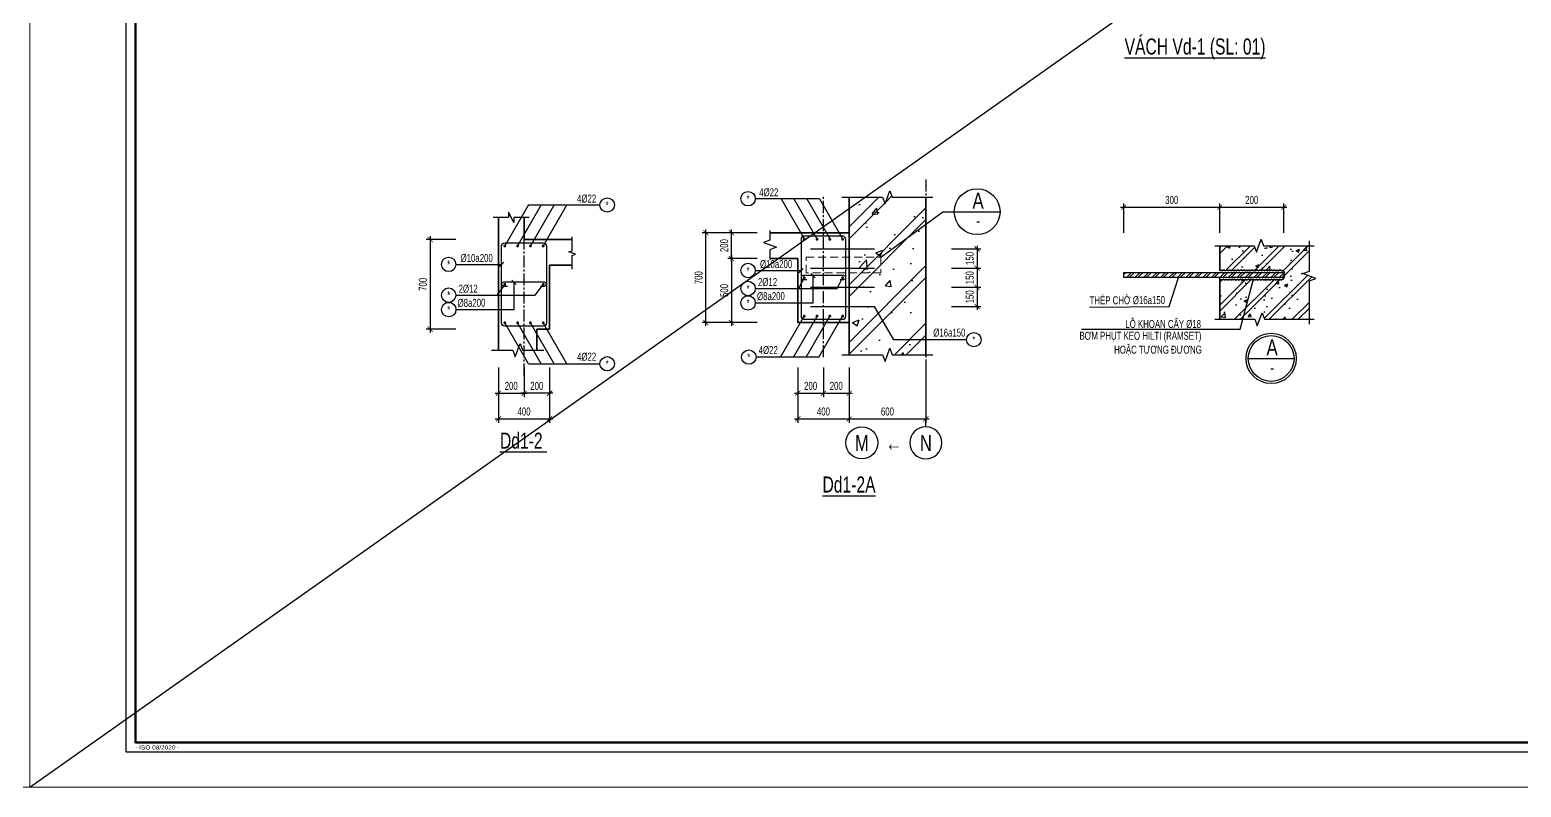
# Model space of a CAD drawing. Header units: millimetres. Extents: x 0 to 168200, y 0 to 59400.
# Drawn here: x 84100 to 130694, y 0 to 23655 of the extents above; entities that cross this region are included whole.
import ezdxf
from ezdxf.enums import TextEntityAlignment as Align

# ---------------------------------------------------------------- set-up
doc = ezdxf.new("R2010")
doc.units = ezdxf.units.MM
doc.header["$LTSCALE"] = 500
doc.header["$MEASUREMENT"] = 0
doc.linetypes.add('CENTER2', pattern=[1.125, 0.75, -0.125, 0.125, -0.125])
doc.linetypes.add('DASHED', pattern=[0.75, 0.5, -0.25])
doc.layers.get('DEFPOINTS').update_dxf_attribs({"lineweight": 15})
doc.layers.add('02.CDC.DIM', color=1, linetype='Continuous', lineweight=20)
for name, color, linetype in [('CDC -TEXT KHUNG', 7, 'Continuous'), ('CDC-KHUNGTEN', 9, 'Continuous'), ('CDC.01.AXIS', 160, 'CENTER2'), ('CDC.02.DIM', 1, 'Continuous'), ('CDC.03.BORDER', 3, 'Continuous'), ('CDC.05.STEEL', 4, 'Continuous'), ('CDC.06.TEXT', 2, 'Continuous'), ('CDC.10.HATCH', 251, 'Continuous'), ('CDC.11.NOTE', 8, 'Continuous'), ('CDC.14.STEELNUM', 9, 'Continuous'), ('STEEL_NODE', 6, 'Continuous')]:
    doc.layers.add(name, color=color, linetype=linetype)
doc.layers.add('KCS_Plotter', color=11, linetype='Continuous', plot=False)
doc.styles.add('BIGTEXT', font='arial.ttf', dxfattribs={"width": 0.8})
doc.styles.add('KCS_SMTEXT', font='arial.ttf', dxfattribs={"width": 0.7})
doc.styles.add('KT CDC', font='arial.ttf', dxfattribs={"width": 0.85})
doc.styles.add('SMTEXT', font='arial.ttf', dxfattribs={"width": 0.7})
doc.dimstyles.new('KCS_DIM100 SC10', dxfattribs={"dimscale": 100, "dimtxt": 2.5, "dimasz": 1.6, "dimexe": 1.2, "dimexo": 0, "dimgap": 1, "dimtad": 1, "dimdec": 0, "dimlfac": 0.1, "dimzin": 0, "dimdsep": 46, "dimtxsty": 'KCS_SMTEXT', "dimblk": 'ARCHTICK', "dimcen": 0, "dimdle": 1, "dimclrd": 256, "dimclre": 256, "dimclrt": 2, "dimadec": 0, "dimazin": 0, "dimtfac": 1, "dimtdec": 0, "dimtix": 1, "dimtmove": 2, "dimatfit": 3, "dimfxl": 1, "dimtolj": 1, "dimtzin": 0, "dimarcsym": 0})
doc.dimstyles.new('KCS_DIM100 SC4', dxfattribs={"dimscale": 100, "dimtxt": 2.5, "dimasz": 1.6, "dimexe": 1.2, "dimexo": 0, "dimgap": 1, "dimtad": 1, "dimdec": 0, "dimlfac": 0.25, "dimzin": 0, "dimdsep": 46, "dimtxsty": 'KCS_SMTEXT', "dimblk": 'ARCHTICK', "dimcen": 0, "dimdle": 1, "dimclrd": 256, "dimclre": 256, "dimclrt": 2, "dimadec": 0, "dimazin": 0, "dimtfac": 1, "dimtdec": 0, "dimtix": 1, "dimtmove": 2, "dimatfit": 3, "dimfxl": 1, "dimtolj": 1, "dimtzin": 0, "dimarcsym": 0})

# ---------------------------------------------------------------- blocks, each defined once
blk = doc.blocks.new('_ArchTick')
at = {"color": 0, "linetype": 'ByBlock', "const_width": 0.15}
blk.add_lwpolyline([(-0.5, -0.5), (0.5, 0.5)], dxfattribs=at)
blk = doc.blocks.new('*D129')
at = {"layer": 'CDC.02.DIM', "lineweight": -2, "transparency": 16777216}
for p, q in [((106823, 17313), (105103, 17313)), ((105223, 14413), (105223, 17413)), ((106823, 14513), (105103, 14513))]:
    blk.add_line(p, q, dxfattribs=at)
at = {"layer": 'DEFPOINTS', "color": 0, "transparency": 16777216}
for p in [(105223, 17313), (106823, 17313), (106823, 14513)]:
    blk.add_point(p, dxfattribs=at)
at = {"layer": 'CDC.02.DIM', "lineweight": -2, "transparency": 16777216, "xscale": 160, "yscale": 160, "zscale": 160}
for p, rotation in [((105223, 17313), 90), ((105223, 14513), 270)]:
    blk.add_blockref('_ArchTick', p, dxfattribs=dict(at, rotation=rotation))
at = {"layer": 'CDC.02.DIM', "color": 2, "transparency": 16777216, "insert": (104996, 15913), "char_height": 250, "attachment_point": 5, "rotation": 90, "style": 'KCS_SMTEXT'}
blk.add_mtext('\\A1;700', dxfattribs=at)
blk = doc.blocks.new('*D130')
at = {"layer": 'CDC.02.DIM', "lineweight": -2, "transparency": 16777216}
for p, q in [((108095, 13104), (108095, 11384)), ((109695, 13104), (109695, 11384)), ((107995, 11504), (109795, 11504))]:
    blk.add_line(p, q, dxfattribs=at)
at = {"layer": 'DEFPOINTS', "color": 0, "transparency": 16777216}
for p in [(108095, 13104), (109695, 13104), (109695, 11504)]:
    blk.add_point(p, dxfattribs=at)
at = {"layer": 'CDC.02.DIM', "lineweight": -2, "transparency": 16777216, "xscale": 160, "yscale": 160, "zscale": 160, "rotation": 180}
blk.add_blockref('_ArchTick', (108095, 11504), dxfattribs=at)
at = {"layer": 'CDC.02.DIM', "lineweight": -2, "transparency": 16777216, "xscale": 160, "yscale": 160, "zscale": 160}
blk.add_blockref('_ArchTick', (109695, 11504), dxfattribs=at)
at = {"layer": 'CDC.02.DIM', "color": 2, "transparency": 16777216, "insert": (108895, 11732), "char_height": 250, "attachment_point": 5, "style": 'KCS_SMTEXT'}
blk.add_mtext('\\A1;400', dxfattribs=at)
blk = doc.blocks.new('*D131')
at = {"layer": 'CDC.02.DIM', "lineweight": -2, "transparency": 16777216}
for p, q in [((109695, 13104), (109695, 11384)), ((112095, 13104), (112095, 11384)), ((109595, 11504), (112195, 11504))]:
    blk.add_line(p, q, dxfattribs=at)
at = {"layer": 'DEFPOINTS', "color": 0, "transparency": 16777216}
for p in [(109695, 13104), (112095, 13104), (112095, 11504)]:
    blk.add_point(p, dxfattribs=at)
at = {"layer": 'CDC.02.DIM', "lineweight": -2, "transparency": 16777216, "xscale": 160, "yscale": 160, "zscale": 160, "rotation": 180}
blk.add_blockref('_ArchTick', (109695, 11504), dxfattribs=at)
at = {"layer": 'CDC.02.DIM', "lineweight": -2, "transparency": 16777216, "xscale": 160, "yscale": 160, "zscale": 160}
blk.add_blockref('_ArchTick', (112095, 11504), dxfattribs=at)
at = {"layer": 'CDC.02.DIM', "color": 2, "transparency": 16777216, "insert": (110895, 11732), "char_height": 250, "attachment_point": 5, "style": 'KCS_SMTEXT'}
blk.add_mtext('\\A1;600', dxfattribs=at)
blk = doc.blocks.new('*D132')
at = {"layer": 'CDC.02.DIM', "lineweight": -2, "transparency": 16777216}
for p, q in [((112895, 16813), (113815, 16813)), ((113695, 16913), (113695, 16113)), ((112895, 16213), (113815, 16213))]:
    blk.add_line(p, q, dxfattribs=at)
at = {"layer": 'DEFPOINTS', "color": 0, "transparency": 16777216}
for p in [(112895, 16813), (112895, 16213), (113695, 16213)]:
    blk.add_point(p, dxfattribs=at)
at = {"layer": 'CDC.02.DIM', "lineweight": -2, "transparency": 16777216, "xscale": 160, "yscale": 160, "zscale": 160}
for p, rotation in [((113695, 16813), 90), ((113695, 16213), 270)]:
    blk.add_blockref('_ArchTick', p, dxfattribs=dict(at, rotation=rotation))
at = {"layer": 'CDC.02.DIM', "color": 2, "transparency": 16777216, "insert": (113467, 16513), "char_height": 250, "attachment_point": 5, "rotation": 90, "style": 'KCS_SMTEXT'}
blk.add_mtext('\\A1;150', dxfattribs=at)
blk = doc.blocks.new('*D133')
at = {"layer": 'CDC.02.DIM', "lineweight": -2, "transparency": 16777216}
for p, q in [((113695, 16313), (113695, 15513)), ((112895, 16213), (113815, 16213)), ((112895, 15613), (113815, 15613))]:
    blk.add_line(p, q, dxfattribs=at)
at = {"layer": 'DEFPOINTS', "color": 0, "transparency": 16777216}
for p in [(112895, 16213), (112895, 15613), (113695, 15613)]:
    blk.add_point(p, dxfattribs=at)
at = {"layer": 'CDC.02.DIM', "lineweight": -2, "transparency": 16777216, "xscale": 160, "yscale": 160, "zscale": 160}
for p, rotation in [((113695, 16213), 90), ((113695, 15613), 270)]:
    blk.add_blockref('_ArchTick', p, dxfattribs=dict(at, rotation=rotation))
at = {"layer": 'CDC.02.DIM', "color": 2, "transparency": 16777216, "insert": (113467, 15913), "char_height": 250, "attachment_point": 5, "rotation": 90, "style": 'KCS_SMTEXT'}
blk.add_mtext('\\A1;150', dxfattribs=at)
blk = doc.blocks.new('*D134')
at = {"layer": 'CDC.02.DIM', "lineweight": -2, "transparency": 16777216}
for p, q in [((112895, 15613), (113815, 15613)), ((113695, 15713), (113695, 14913)), ((112895, 15013), (113815, 15013))]:
    blk.add_line(p, q, dxfattribs=at)
at = {"layer": 'DEFPOINTS', "color": 0, "transparency": 16777216}
for p in [(112895, 15613), (112895, 15013), (113695, 15013)]:
    blk.add_point(p, dxfattribs=at)
at = {"layer": 'CDC.02.DIM', "lineweight": -2, "transparency": 16777216, "xscale": 160, "yscale": 160, "zscale": 160}
for p, rotation in [((113695, 15613), 90), ((113695, 15013), 270)]:
    blk.add_blockref('_ArchTick', p, dxfattribs=dict(at, rotation=rotation))
at = {"layer": 'CDC.02.DIM', "color": 2, "transparency": 16777216, "insert": (113467, 15313), "char_height": 250, "attachment_point": 5, "rotation": 90, "style": 'KCS_SMTEXT'}
blk.add_mtext('\\A1;150', dxfattribs=at)
blk = doc.blocks.new('*D135')
at = {"layer": 'CDC.02.DIM', "lineweight": -2, "transparency": 16777216}
for p, q in [((108095, 13104), (108095, 12184)), ((108895, 13104), (108895, 12184)), ((107995, 12304), (108995, 12304))]:
    blk.add_line(p, q, dxfattribs=at)
at = {"layer": 'DEFPOINTS', "color": 0, "transparency": 16777216}
for p in [(108095, 13104), (108895, 13104), (108895, 12304)]:
    blk.add_point(p, dxfattribs=at)
at = {"layer": 'CDC.02.DIM', "lineweight": -2, "transparency": 16777216, "xscale": 160, "yscale": 160, "zscale": 160, "rotation": 180}
blk.add_blockref('_ArchTick', (108095, 12304), dxfattribs=at)
at = {"layer": 'CDC.02.DIM', "lineweight": -2, "transparency": 16777216, "xscale": 160, "yscale": 160, "zscale": 160}
blk.add_blockref('_ArchTick', (108895, 12304), dxfattribs=at)
at = {"layer": 'CDC.02.DIM', "color": 2, "transparency": 16777216, "insert": (108495, 12532), "char_height": 250, "attachment_point": 5, "style": 'KCS_SMTEXT'}
blk.add_mtext('\\A1;200', dxfattribs=at)
blk = doc.blocks.new('*D136')
at = {"layer": 'CDC.02.DIM', "lineweight": -2, "transparency": 16777216}
for p, q in [((108895, 13104), (108895, 12184)), ((109695, 13104), (109695, 12184)), ((108795, 12304), (109795, 12304))]:
    blk.add_line(p, q, dxfattribs=at)
at = {"layer": 'DEFPOINTS', "color": 0, "transparency": 16777216}
for p in [(108895, 13104), (109695, 13104), (109695, 12304)]:
    blk.add_point(p, dxfattribs=at)
at = {"layer": 'CDC.02.DIM', "lineweight": -2, "transparency": 16777216, "xscale": 160, "yscale": 160, "zscale": 160, "rotation": 180}
blk.add_blockref('_ArchTick', (108895, 12304), dxfattribs=at)
at = {"layer": 'CDC.02.DIM', "lineweight": -2, "transparency": 16777216, "xscale": 160, "yscale": 160, "zscale": 160}
blk.add_blockref('_ArchTick', (109695, 12304), dxfattribs=at)
at = {"layer": 'CDC.02.DIM', "color": 2, "transparency": 16777216, "insert": (109295, 12532), "char_height": 250, "attachment_point": 5, "style": 'KCS_SMTEXT'}
blk.add_mtext('\\A1;200', dxfattribs=at)
blk = doc.blocks.new('*D137')
at = {"layer": 'CDC.02.DIM', "lineweight": -2, "transparency": 16777216}
for p, q in [((97408, 17106), (96488, 17106)), ((96608, 17206), (96608, 14204)), ((97408, 14304), (96488, 14304))]:
    blk.add_line(p, q, dxfattribs=at)
at = {"layer": 'DEFPOINTS', "color": 0, "transparency": 16777216}
for p in [(97408, 17106), (96608, 14304), (97408, 14304)]:
    blk.add_point(p, dxfattribs=at)
at = {"layer": 'CDC.02.DIM', "lineweight": -2, "transparency": 16777216, "xscale": 160, "yscale": 160, "zscale": 160}
for p, rotation in [((96608, 17106), 90), ((96608, 14304), 270)]:
    blk.add_blockref('_ArchTick', p, dxfattribs=dict(at, rotation=rotation))
at = {"layer": 'CDC.02.DIM', "color": 2, "transparency": 16777216, "insert": (96380, 15705), "char_height": 250, "attachment_point": 5, "rotation": 90, "style": 'KCS_SMTEXT'}
blk.add_mtext('\\A1;700', dxfattribs=at)
blk = doc.blocks.new('*D138')
at = {"layer": 'CDC.02.DIM', "lineweight": -2, "transparency": 16777216}
for p, q in [((98740, 13104), (98740, 11384)), ((100340, 13104), (100340, 11384)), ((98640, 11504), (100440, 11504))]:
    blk.add_line(p, q, dxfattribs=at)
at = {"layer": 'DEFPOINTS', "color": 0, "transparency": 16777216}
for p in [(98740, 13104), (100340, 13104), (100340, 11504)]:
    blk.add_point(p, dxfattribs=at)
at = {"layer": 'CDC.02.DIM', "lineweight": -2, "transparency": 16777216, "xscale": 160, "yscale": 160, "zscale": 160, "rotation": 180}
blk.add_blockref('_ArchTick', (98740, 11504), dxfattribs=at)
at = {"layer": 'CDC.02.DIM', "lineweight": -2, "transparency": 16777216, "xscale": 160, "yscale": 160, "zscale": 160}
blk.add_blockref('_ArchTick', (100340, 11504), dxfattribs=at)
at = {"layer": 'CDC.02.DIM', "color": 2, "transparency": 16777216, "insert": (99540, 11732), "char_height": 250, "attachment_point": 5, "style": 'KCS_SMTEXT'}
blk.add_mtext('\\A1;400', dxfattribs=at)
blk = doc.blocks.new('*D139')
at = {"layer": 'CDC.02.DIM', "lineweight": -2, "transparency": 16777216}
for p, q in [((98740, 13104), (98740, 12184)), ((99540, 13104), (99540, 12184)), ((98640, 12304), (99640, 12304))]:
    blk.add_line(p, q, dxfattribs=at)
at = {"layer": 'DEFPOINTS', "color": 0, "transparency": 16777216}
for p in [(98740, 13104), (99540, 13104), (99540, 12304)]:
    blk.add_point(p, dxfattribs=at)
at = {"layer": 'CDC.02.DIM', "lineweight": -2, "transparency": 16777216, "xscale": 160, "yscale": 160, "zscale": 160, "rotation": 180}
blk.add_blockref('_ArchTick', (98740, 12304), dxfattribs=at)
at = {"layer": 'CDC.02.DIM', "lineweight": -2, "transparency": 16777216, "xscale": 160, "yscale": 160, "zscale": 160}
blk.add_blockref('_ArchTick', (99540, 12304), dxfattribs=at)
at = {"layer": 'CDC.02.DIM', "color": 2, "transparency": 16777216, "insert": (99140, 12532), "char_height": 250, "attachment_point": 5, "style": 'KCS_SMTEXT'}
blk.add_mtext('\\A1;200', dxfattribs=at)
blk = doc.blocks.new('*D140')
at = {"layer": 'CDC.02.DIM', "lineweight": -2, "transparency": 16777216}
for p, q in [((99540, 13104), (99540, 12184)), ((100340, 13104), (100340, 12184)), ((100440, 12304), (99440, 12304))]:
    blk.add_line(p, q, dxfattribs=at)
at = {"layer": 'DEFPOINTS', "color": 0, "transparency": 16777216}
for p in [(99540, 13104), (100340, 13104), (99540, 12304)]:
    blk.add_point(p, dxfattribs=at)
at = {"layer": 'CDC.02.DIM', "lineweight": -2, "transparency": 16777216, "xscale": 160, "yscale": 160, "zscale": 160, "rotation": 180}
blk.add_blockref('_ArchTick', (99540, 12304), dxfattribs=at)
at = {"layer": 'CDC.02.DIM', "lineweight": -2, "transparency": 16777216, "xscale": 160, "yscale": 160, "zscale": 160}
blk.add_blockref('_ArchTick', (100340, 12304), dxfattribs=at)
at = {"layer": 'CDC.02.DIM', "color": 2, "transparency": 16777216, "insert": (99940, 12532), "char_height": 250, "attachment_point": 5, "style": 'KCS_SMTEXT'}
blk.add_mtext('\\A1;200', dxfattribs=at)
blk = doc.blocks.new('*D141')
at = {"layer": 'CDC.02.DIM', "lineweight": -2, "transparency": 16777216}
for p, q in [((106823, 17313), (105903, 17313)), ((106023, 16415), (106023, 17413)), ((106823, 16515), (105903, 16515))]:
    blk.add_line(p, q, dxfattribs=at)
at = {"layer": 'DEFPOINTS', "color": 0, "transparency": 16777216}
for p in [(106023, 17313), (106823, 17313), (106823, 16515)]:
    blk.add_point(p, dxfattribs=at)
at = {"layer": 'CDC.02.DIM', "lineweight": -2, "transparency": 16777216, "xscale": 160, "yscale": 160, "zscale": 160}
for p, rotation in [((106023, 17313), 90), ((106023, 16515), 270)]:
    blk.add_blockref('_ArchTick', p, dxfattribs=dict(at, rotation=rotation))
at = {"layer": 'CDC.02.DIM', "color": 2, "transparency": 16777216, "insert": (105796, 16914), "char_height": 250, "attachment_point": 5, "rotation": 90, "style": 'KCS_SMTEXT'}
blk.add_mtext('\\A1;200', dxfattribs=at)
blk = doc.blocks.new('*D142')
at = {"layer": 'CDC.02.DIM', "lineweight": -2, "transparency": 16777216}
for p, q in [((106823, 16515), (105903, 16515)), ((106023, 16615), (106023, 14413)), ((106823, 14513), (105903, 14513))]:
    blk.add_line(p, q, dxfattribs=at)
at = {"layer": 'DEFPOINTS', "color": 0, "transparency": 16777216}
for p in [(106823, 16515), (106023, 14513), (106823, 14513)]:
    blk.add_point(p, dxfattribs=at)
at = {"layer": 'CDC.02.DIM', "lineweight": -2, "transparency": 16777216, "xscale": 160, "yscale": 160, "zscale": 160}
for p, rotation in [((106023, 16515), 90), ((106023, 14513), 270)]:
    blk.add_blockref('_ArchTick', p, dxfattribs=dict(at, rotation=rotation))
at = {"layer": 'CDC.02.DIM', "color": 2, "transparency": 16777216, "insert": (105796, 15514), "char_height": 250, "attachment_point": 5, "rotation": 90, "style": 'KCS_SMTEXT'}
blk.add_mtext('\\A1;500', dxfattribs=at)
blk = doc.blocks.new('_Axis name')
at = {"layer": 'CDC.02.DIM'}
blk.add_line((0, 2.5), (0, 0), dxfattribs=at)
blk.add_circle((0, 7.5), 5, dxfattribs=at)
at = {"layer": 'CDC.02.DIM', "style": 'BIGTEXT', "width": 0.75}
blk.add_attdef('.', text='', height=5, dxfattribs=at).set_placement((0, 7.5), align=Align.MIDDLE)
blk = doc.blocks.new('*D143')
at = {"layer": 'CDC.02.DIM', "lineweight": -2, "transparency": 16777216}
for p, q in [((118277, 17313), (118277, 18233)), ((121277, 17313), (121277, 18233)), ((118177, 18113), (121377, 18113))]:
    blk.add_line(p, q, dxfattribs=at)
at = {"layer": 'DEFPOINTS', "color": 0, "transparency": 16777216}
for p in [(121277, 18113), (118277, 17313), (121277, 17313)]:
    blk.add_point(p, dxfattribs=at)
at = {"layer": 'CDC.02.DIM', "lineweight": -2, "transparency": 16777216, "xscale": 160, "yscale": 160, "zscale": 160, "rotation": 180}
blk.add_blockref('_ArchTick', (118277, 18113), dxfattribs=at)
at = {"layer": 'CDC.02.DIM', "lineweight": -2, "transparency": 16777216, "xscale": 160, "yscale": 160, "zscale": 160}
blk.add_blockref('_ArchTick', (121277, 18113), dxfattribs=at)
at = {"layer": 'CDC.02.DIM', "color": 2, "transparency": 16777216, "insert": (119777, 18340), "char_height": 250, "attachment_point": 5, "style": 'KCS_SMTEXT'}
blk.add_mtext('\\A1;300', dxfattribs=at)
blk = doc.blocks.new('*D144')
at = {"layer": 'CDC.02.DIM', "lineweight": -2, "transparency": 16777216}
for p, q in [((121277, 17313), (121277, 18233)), ((123277, 17313), (123277, 18233)), ((121177, 18113), (123377, 18113))]:
    blk.add_line(p, q, dxfattribs=at)
at = {"layer": 'DEFPOINTS', "color": 0, "transparency": 16777216}
for p in [(123277, 18113), (121277, 17313), (123277, 17313)]:
    blk.add_point(p, dxfattribs=at)
at = {"layer": 'CDC.02.DIM', "lineweight": -2, "transparency": 16777216, "xscale": 160, "yscale": 160, "zscale": 160, "rotation": 180}
blk.add_blockref('_ArchTick', (121277, 18113), dxfattribs=at)
at = {"layer": 'CDC.02.DIM', "lineweight": -2, "transparency": 16777216, "xscale": 160, "yscale": 160, "zscale": 160}
blk.add_blockref('_ArchTick', (123277, 18113), dxfattribs=at)
at = {"layer": 'CDC.02.DIM', "color": 2, "transparency": 16777216, "insert": (122277, 18340), "char_height": 250, "attachment_point": 5, "style": 'KCS_SMTEXT'}
blk.add_mtext('\\A1;200', dxfattribs=at)
blk = doc.blocks.new('Khung tên chuẩn')
at = {"layer": 'CDC-KHUNGTEN', "color": 8}
blk.add_lwpolyline([(75096, 1100), (83000, 1100), (83000, 58300), (3000, 58300), (3000, 1100), (75096, 1100)], dxfattribs=at)
at = {"layer": 'CDC-KHUNGTEN', "color": 255, "lineweight": 60}
blk.add_lwpolyline([(74900, 1400), (74900, 58000), (3300, 58000), (3300, 1400), (74900, 1400)], close=True, dxfattribs=at)
at = {"layer": 'DEFPOINTS', "color": 1, "ltscale": 0.2}
blk.add_lwpolyline([(0, 0), (0, 59400), (84100, 59400), (84100, 0), (0, 0)], close=True, dxfattribs=at)
at = {"layer": 'CDC -TEXT KHUNG', "color": 6, "style": 'KT CDC', "width": 1.15}
blk.add_text('- ISO 08/2020 -', height=125.69, dxfattribs=at).set_placement((3294, 1177))

msp = doc.modelspace()

# ---------------------------------------------------------------- hatches: boundary and pattern name
at = {"layer": 'CDC.10.HATCH'}
h = msp.add_hatch(dxfattribs=at)
h.set_pattern_fill('BT-01', color=256, scale=300, style=0, pattern_type=2)
h.set_pattern_definition([(50, (-952510, 1338653), (2151.7805, -188.2564), [225, -2475]), (355, (-952510, 1338653), (-416.254, 2256.5764), [180, -1980]), (100.4514, (-952330.7, 1338637.3), (1735.5281, 2068.3186), [191.2206, -2103.4263]), (46.1842, (-952510, 1339253), (3201.723, -496.557), [337.5, -3712.5]), (96.6356, (-952243.2, 1339211.6), (2803.988, 2922.3536), [286.831, -3155.139]), (351.1842, (-952510, 1339253), (2803.986, 2922.356), [270, -2970]), (21, (-952210, 1339103), (1790.7212, -1207.8567), [225, -2475]), (326, (-952210, 1339103), (729.946, 2175.45), [180, -1980]), (71.4514, (-952060.8, 1339002.3), (2520.668, 967.5915), [191.2206, -2103.4263]), (37.5, (-952510.04, 1338652.95), (36.47957, 998.68156), [0, -1956, 0, -2010, 0, -1987.5]), (7.5, (-952510, 1338653), (789.2086, 1183.23514), [0, -1146, 0, -1911, 0, -757.5]), (327.5, (-953179, 1338652.95), (1601.4673, -67.6646), [0, -750, 0, -2340, 0, -3105]), (317.5, (-953479, 1338653), (1749.5585, 300.315), [0, -975, 0, -1554, 0, -2205]), (45, (-952510, 1338653), (-901.5611, 901.5611), []), (45, (-952510, 1339020.4), (-901.5611, 901.5611), [])])
h.paths.add_polyline_path([(109694.5, 14512.6), (109694.5, 13504), (110744.5, 13504), (110819.5, 13297.9), (110969.5, 13710), (111044.5, 13504), (112094.5, 13504), (112094.5, 18423.4), (111044.5, 18423.4), (110969.5, 18629.4), (110819.5, 18217.3), (110744.5, 18423.4), (109694.5, 18423.4)])
h = msp.add_hatch(dxfattribs=at)
h.set_pattern_fill('BETONG', color=256, scale=150, style=0, pattern_type=2)
h.set_pattern_definition([(50, (-363600.1, 547853.75), (1075.8903, -94.1282), [112.5, -1237.5]), (355, (-363600.1, 547853.8), (-208.127, 1128.2882), [90, -990]), (100.4514, (-363510.4, 547845.9), (867.764, 1034.1593), [95.6103, -1051.7132]), (46.1842, (-363600.1, 548153.8), (1600.8616, -248.2785), [168.75, -1856.25]), (96.6356, (-363466.7, 548133), (1401.994, 1461.1768), [143.4154, -1577.5695]), (351.1842, (-363600, 548153.8), (1401.993, 1461.178), [135, -1485]), (21, (-363450.1, 548078.75), (895.3606, -603.9283), [112.5, -1237.5]), (326, (-363450.1, 548078.8), (364.973, 1087.725), [90, -990]), (71.4514, (-363375.5, 548028.4), (1260.334, 483.7957), [95.6103, -1051.7132]), (37.5, (-363600.07, 547853.75), (18.23978, 499.34078), [0, -978, 0, -1005, 0, -993.75]), (7.5, (-363600.07, 547853.75), (394.6043, 591.61757), [0, -573, 0, -955.5, 0, -378.75]), (327.5, (-363934.57, 547853.75), (800.73365, -33.8323), [0, -375, 0, -1170, 0, -1552.5]), (317.5, (-364084.6, 547853.75), (874.77925, 150.1575), [0, -487.5, 0, -777, 0, -1102.5]), (45, (-363600.1, 547853.75), (-450.7806, 450.7806), []), (45, (-363600.1, 548037.5), (-450.7806, 450.7806), [])])
h.paths.add_polyline_path([(124076.1, 15814.2), (124282.2, 15889.2), (123870.1, 16039.2), (124076.1, 16114.2), (124076.1, 16912.6), (122647.8, 16912.6), (122572.8, 17118.6), (122422.8, 16706.5), (122347.8, 16912.6), (121276.6, 16912.6), (121276.6, 16126.7, -0.5205671), (121355.6, 16126.7, -0.520567), (121445.7, 16126.7, -0.5205671), (121543.3, 16126.7, -0.520567), (121631, 16126.7, -0.520567), (121719.5, 16126.7, -0.520567), (121803.1, 16126.7, -0.520567), (121888.2, 16126.7, -0.520567), (121982.7, 16126.7, -0.5205671), (122072.2, 16126.7, -0.520567), (122149.6, 16126.7, -0.5205671), (122228.3, 16126.7, -0.5205671), (122319.7, 16126.7, -0.5205671), (122403.6, 16126.7, -0.520567), (122489.1, 16126.7, -0.5205671), (122580.5, 16126.7, -0.5205671), (122666.5, 16126.7, -0.5205671), (122762.1, 16126.7, -0.5205671), (122845.2, 16126.7, -0.520567), (122938.2, 16126.7, -0.5205671), (123033.9, 16126.7, -0.520567), (123113.5, 16126.7, -0.5205671), (123210.2, 16126.7, -0.520567), (123276.6, 16100.9, -0.520567), (123276.6, 16008.6, -0.520567), (123276.6, 15918, -0.520567), (123239.2, 15867.2, -0.5205671), (123151, 15867.2, -0.5205671), (123065.1, 15867.2, -0.520567), (122979.6, 15867.2, -0.5205671), (122891.4, 15867.2, -0.520567), (122793.3, 15867.2, -0.520567), (122707.6, 15867.2, -0.5205671), (122613.8, 15867.2, -0.520567), (122513.9, 15867.2, -0.520567), (122415, 15867.2, -0.520567), (122326.4, 15867.2, -0.520567), (122246.9, 15867.2, -0.520567), (122167.2, 15867.2, -0.520567), (122078.2, 15867.2, -0.520567), (121993.8, 15867.2, -0.520567), (121914.7, 15867.2, -0.520567), (121826.4, 15867.2, -0.5205671), (121739.4, 15867.2, -0.520567), (121662, 15867.2, -0.520567), (121573.4, 15867.2, -0.5205671), (121476.6, 15867.2, -0.5205671), (121383.5, 15867.2, -0.520567), (121293.6, 15867.2, -0.1256878), (121276.6, 15879.1), (121276.6, 14613.6), (122375.3, 14613.6), (122450.3, 14407.5), (122600.3, 14819.6), (122675.3, 14613.6), (124076.1, 14613.6)])
h = msp.add_hatch(dxfattribs=at)
h.set_pattern_fill('ANSI32', color=256, scale=500, style=0)
h.set_pattern_definition([(45, (-288597.38, 563817.63), (-132.58252, 132.58252), []), (45, (-288509, 563817.63), (-132.58252, 132.58252), [])])
h.paths.add_polyline_path([(118276.6, 16078.5), (118276.6, 15918.5), (123276.6, 15918.5), (123276.6, 16078.5)])

# ---------------------------------------------------------------- linework, layer by layer
at = {"layer": 'CDC.01.AXIS'}
for p, q in [((112094.5, 18984.5), (112094.5, 12307.6)), ((108894.5, 13433.4), (108894.5, 18465.8)), ((99539.8, 12852.7), (99539.8, 17557.2))]:
    msp.add_line(p, q, dxfattribs=at)
at = {"layer": 'CDC.02.DIM'}
msp.add_circle((110094.5, 10754), 500, dxfattribs=at)
at = {"layer": 'CDC.03.BORDER', "lineweight": 35}
for p, q in [((109694.5, 18423.4), (109694.5, 14512.6)), ((112094.5, 13504), (112094.5, 18423.4)), ((98739.8, 17794.6), (98739.8, 13649.2)), ((99539.8, 17794.6), (99539.7, 17104)), ((109694.5, 17312.6), (107223.2, 17312.6)), ((101040.8, 17104), (99539.7, 17104)), ((121276.6, 16126.7), (121276.6, 16912.6)), ((107223.2, 16514.6), (108094.5, 16514.6)), ((108094.5, 16514.6), (108094.5, 14512.6)), ((100339.8, 14304), (100339.8, 16306)), ((100339.8, 16306), (101040.8, 16306)), ((121276.6, 14613.6), (121276.6, 15879.1)), ((108094.5, 14512.6), (109694.5, 14512.6)), ((109694.5, 14512.6), (109694.5, 13504)), ((99939.8, 13649.2), (99939.8, 14304)), ((99939.8, 14304), (100339.8, 14304))]:
    msp.add_line(p, q, dxfattribs=at)
at = {"layer": 'CDC.03.BORDER', "color": 1, "linetype": 'Continuous'}
for p, q in [((122347.8, 16912.6), (122422.8, 16706.5)), ((122422.8, 16706.5), (122572.8, 17118.6)), ((122572.8, 17118.6), (122647.8, 16912.6)), ((123870.1, 16039.2), (124076.1, 16114.2)), ((124282.2, 15889.2), (123870.1, 16039.2)), ((124076.1, 15814.2), (124282.2, 15889.2)), ((122375.3, 14613.6), (122450.3, 14407.5)), ((122450.3, 14407.5), (122600.3, 14819.6)), ((122600.3, 14819.6), (122675.3, 14613.6))]:
    msp.add_line(p, q, dxfattribs=at)
for points in [[(121118.6, 16912.6), (122347.8, 16912.6)], [(122647.8, 16912.6), (124226.1, 16912.6)], [(124076.1, 16114.2), (124076.1, 17062.6)], [(124076.1, 14463.6), (124076.1, 15814.2)], [(121118.6, 14613.6), (122375.3, 14613.6)], [(122675.3, 14613.6), (124226.1, 14613.6)]]:
    msp.add_lwpolyline(points, dxfattribs=at)
at = {"layer": 'CDC.03.BORDER', "lineweight": 35}
msp.add_lwpolyline([(121276.6, 16126.7, -0.5205671), (121355.6, 16126.7, -0.5205671), (121445.7, 16126.7, -0.5205671), (121543.3, 16126.7, -0.5205671), (121631, 16126.7, -0.5205671), (121719.5, 16126.7, -0.5205671), (121803.1, 16126.7, -0.5205671), (121888.2, 16126.7, -0.5205671), (121982.7, 16126.7, -0.5205671), (122072.2, 16126.7, -0.5205671), (122149.6, 16126.7, -0.5205671), (122228.3, 16126.7, -0.5205671), (122319.7, 16126.7, -0.5205671), (122403.6, 16126.7, -0.5205671), (122489.1, 16126.7, -0.5205671), (122580.5, 16126.7, -0.5205671), (122666.5, 16126.7, -0.5205671), (122762.1, 16126.7, -0.5205671), (122845.2, 16126.7, -0.5205671), (122938.2, 16126.7, -0.5205671), (123033.9, 16126.7, -0.5205671), (123113.5, 16126.7, -0.5205671), (123210.2, 16126.7, -0.5205671), (123276.6, 16100.9, -0.5205671), (123276.6, 16008.6, -0.5205671), (123276.6, 15918, -0.5205671), (123239.2, 15867.2, -0.5205671), (123151, 15867.2, -0.5205671), (123065.1, 15867.2, -0.5205671), (122979.6, 15867.2, -0.5205671), (122891.4, 15867.2, -0.5205671), (122793.3, 15867.2, -0.5205671), (122707.6, 15867.2, -0.5205671), (122613.8, 15867.2, -0.5205671), (122513.9, 15867.2, -0.5205671), (122415, 15867.2, -0.5205671), (122326.4, 15867.2, -0.5205671), (122246.9, 15867.2, -0.5205671), (122167.2, 15867.2, -0.5205671), (122078.2, 15867.2, -0.5205671), (121993.8, 15867.2, -0.5205671), (121914.7, 15867.2, -0.5205671), (121826.4, 15867.2, -0.5205671), (121739.4, 15867.2, -0.5205671), (121662, 15867.2, -0.5205671), (121573.4, 15867.2, -0.5205671), (121476.6, 15867.2, -0.5205671), (121383.5, 15867.2, -0.5205671), (121293.6, 15867.2, -0.3940414), (121268.2, 15918.5, -0.3940414)], format="xyb", dxfattribs=at)
at = {"layer": 'CDC.05.STEEL'}
for p, q in [((108494.5, 16812.6), (110494.5, 16812.6)), ((108494.5, 16212.6), (110494.5, 16212.6)), ((108494.5, 15612.6), (110494.5, 15612.6)), ((108494.5, 15012.6), (110494.5, 15012.6))]:
    msp.add_line(p, q, dxfattribs=at)
for points in [[(100139.8, 14404), (98939.8, 14404, -0.4142136), (98839.8, 14504), (98839.8, 16904, -0.4142136), (98939.8, 17004), (100139.8, 17004, -0.4142136), (100239.8, 16904), (100239.8, 14504, -0.4142136)], [(108294.5, 14612.6), (109494.5, 14612.6, 0.4142136), (109594.5, 14712.6), (109594.5, 17112.6, 0.4142136), (109494.5, 17212.6), (108294.5, 17212.6, 0.4142136), (108194.5, 17112.6), (108194.5, 14712.6, 0.4142136)]]:
    msp.add_lwpolyline(points, format="xyb", close=True, dxfattribs=at)
for points in [[(109414.5, 15858.7), (109534.5, 15858.7, 1), (109534.5, 15978.7), (108254.5, 15978.7, 1), (108254.5, 15858.7), (108374.5, 15858.7)], [(100059.8, 15650.1), (100179.8, 15650.1, 1), (100179.8, 15770.1), (98899.8, 15770.1, 1), (98899.8, 15650.1), (99019.8, 15650.1)]]:
    msp.add_lwpolyline(points, format="xyb", dxfattribs=at)
msp.add_lwpolyline([(123276.6, 16078.5), (123276.6, 15918.5), (118276.6, 15918.5), (118276.6, 16078.5)], close=True, dxfattribs=at)
at = {"layer": 'CDC.06.TEXT', "color": 1}
msp.add_line((112982.8, 17973.5), (114411.4, 17973.5), dxfattribs=at)
at = {"layer": 'CDC.06.TEXT'}
msp.add_line((122168.3, 13389.4), (123596.8, 13389.4), dxfattribs=at)
at = {"layer": 'CDC.06.TEXT', "color": 1}
for centre, radius in [((113697.1, 17973.5), 714.3), ((122882.6, 13389.4), 785.7)]:
    msp.add_circle(centre, radius, dxfattribs=at)
at = {"layer": 'CDC.06.TEXT', "color": 4}
msp.add_circle((122882.6, 13389.4), 714.3, dxfattribs=at)
at = {"layer": 'CDC.11.NOTE', "linetype": 'Continuous'}
for p, q in [((110744.5, 18423.4), (110819.5, 18217.3)), ((110819.5, 18217.3), (110969.5, 18629.4)), ((110969.5, 18629.4), (111044.5, 18423.4)), ((107223.2, 17087.9), (107017.1, 17012.9)), ((107017.1, 17012.9), (107429.2, 16862.9)), ((107429.2, 16862.9), (107223.2, 16787.9)), ((100937.8, 16718.1), (101040.8, 16755.6)), ((101143.9, 16643.1), (100937.8, 16718.1)), ((101040.8, 16605.6), (101143.9, 16643.1)), ((99189.8, 13649.2), (99264.8, 13443.1)), ((99264.8, 13443.1), (99414.8, 13855.2)), ((99414.8, 13855.2), (99489.8, 13649.2)), ((110819.5, 13297.9), (110969.5, 13710)), ((110969.5, 13710), (111044.5, 13504)), ((110744.5, 13504), (110819.5, 13297.9))]:
    msp.add_line(p, q, dxfattribs=at)
at = {"layer": 'CDC.11.NOTE'}
for p, q in [((108294.5, 15912.6), (108120.7, 15575.2)), ((108572.4, 15125.2), (108572.4, 15978.7)), ((98939.8, 15704), (98689.8, 15366.6)), ((106765.1, 15125.2), (108572.4, 15125.2))]:
    msp.add_line(p, q, dxfattribs=at)
at = {"layer": 'CDC.11.NOTE', "color": 3}
msp.add_line((99163.8, 15837.9), (99299.6, 15702.2), dxfattribs=at)
at = {"layer": 'CDC.11.NOTE', "linetype": 'ByBlock'}
for points in [[(99678.7, 18183.9), (98939.8, 16904)], [(100078.7, 18183.9), (99339.8, 16904)], [(100478.7, 18183.9), (99739.8, 16904)], [(100878.7, 18183.9), (100139.8, 16904)], [(107573.1, 18379.3), (108312.1, 17099.4)], [(107973.1, 18379.3), (108712.1, 17099.4)], [(108373.1, 18379.3), (109112.1, 17099.4)], [(108773.1, 18379.3), (109512.1, 17099.4)], [(113368.8, 13976.6), (111092.6, 13976.6), (110494.5, 15012.6)], [(99678.7, 13224), (98939.8, 14504)], [(100078.7, 13224), (99339.8, 14504)], [(100478.7, 13224), (99739.8, 14504)], [(100878.7, 13224), (100139.8, 14504)], [(107555.5, 13432.6), (108294.5, 14712.6)], [(107955.5, 13432.6), (108694.5, 14712.6)], [(108355.5, 13432.6), (109094.5, 14712.6)], [(108755.5, 13432.6), (109494.5, 14712.6)]]:
    msp.add_lwpolyline(points, dxfattribs=at)
at = {"layer": 'CDC.11.NOTE'}
for points in [[(99678.7, 18183.9), (101911.9, 18183.9)], [(108773.1, 18379.3), (106765.1, 18379.3)], [(99699.8, 17794.6), (99219.8, 17794.6), (99219.8, 17634.6), (99059.8, 17954.6), (99059.8, 17794.6), (98579.8, 17794.6)], [(110683, 16551.7), (112627.5, 17973.5), (112982.8, 17973.5)], [(97410.4, 16327.4), (98839.8, 16327.4), (98839.8, 16327.4)], [(106765.1, 16137), (108194.5, 16137), (108194.5, 16137)], [(106765.1, 15575.2), (109320.7, 15575.2), (109494.5, 15912.6)], [(116952.8, 14300.2), (121912.4, 14300.2), (122326.4, 15867.2)], [(117209.7, 14996), (119692, 15012.2), (119987.8, 15918.5)], [(97410.4, 15366.6), (99889.8, 15366.6), (100139.8, 15704)], [(97413, 14916.6), (99231.7, 14916.6), (99231.7, 15770.1)], [(99678.7, 13224), (101911.9, 13224)], [(108755.5, 13432.6), (106788.1, 13432.6)]]:
    msp.add_lwpolyline(points, dxfattribs=at)
at = {"layer": 'CDC.11.NOTE', "linetype": 'Continuous'}
for points in [[(109474.5, 18423.4), (110744.5, 18423.4)], [(111044.5, 18423.4), (112314.5, 18423.4)], [(107223.2, 17391.9), (107223.2, 17087.9)], [(101040.8, 16755.6), (101040.8, 17186.6)], [(107223.2, 16787.9), (107223.2, 16483.9)], [(101040.8, 16175.1), (101040.8, 16605.6)], [(98519.8, 13649.2), (99189.8, 13649.2)], [(99489.8, 13649.2), (100159.8, 13649.2)], [(109474.5, 13504), (110744.5, 13504)], [(111044.5, 13504), (112314.5, 13504)]]:
    msp.add_lwpolyline(points, dxfattribs=at)
at = {"layer": 'CDC.11.NOTE', "color": 3}
for points in [[(98907.7, 16395.2), (98771.9, 16259.5)], [(108262.4, 16204.9), (108126.6, 16069.1)], [(108504.5, 16046.5), (108640.3, 15910.8)]]:
    msp.add_lwpolyline(points, dxfattribs=at)
at = {"layer": 'CDC.11.NOTE', "linetype": 'DASHED', "lineweight": 5}
msp.add_lwpolyline([(108353.3, 16551.7), (110683, 16551.7), (110683, 16061), (108353.3, 16061)], close=True, dxfattribs=at)
at = {"layer": 'CDC.14.STEELNUM'}
for centre in [(102136.9, 18183.9), (106540.1, 18379.3), (97185.4, 16327.4), (106540.1, 16137), (97185.4, 15366.6), (106540.1, 15575.2), (97188, 14916.6), (106540.1, 15125.2), (113593.8, 13976.6), (106563.1, 13432.6), (102136.9, 13224)]:
    msp.add_circle(centre, 225, dxfattribs=at)
at = {"layer": 'KCS_Plotter'}
msp.add_line((84100, 0), (168200, 59400), dxfattribs=at)
at = {"layer": 'STEEL_NODE', "const_width": 44}
for points in [[(98953, 16921.6, -1), (98926.6, 16886.4, -1)], [(99353, 16921.6, -1), (99326.6, 16886.4, -1)], [(99753, 16921.6, -1), (99726.6, 16886.4, -1)], [(100153, 16921.6, -1), (100126.6, 16886.4, -1)], [(108307.7, 17130.2, -1), (108281.3, 17095, -1)], [(108707.7, 17130.2, -1), (108681.3, 17095, -1)], [(109107.7, 17130.2, -1), (109081.3, 17095, -1)], [(109507.7, 17130.2, -1), (109481.3, 17095, -1)], [(108307.7, 15895, 1), (108281.3, 15930.2, 1)], [(109481.3, 15895, -1), (109507.7, 15930.2, -1)], [(98953, 15686.4, 1), (98926.6, 15721.6, 1)], [(100126.6, 15686.4, -1), (100153, 15721.6, -1)], [(98953, 14486.4, 1), (98926.6, 14521.6, 1)], [(99353, 14486.4, 1), (99326.6, 14521.6, 1)], [(99753, 14486.4, 1), (99726.6, 14521.6, 1)], [(100153, 14486.4, 1), (100126.6, 14521.6, 1)], [(108307.7, 14695, 1), (108281.3, 14730.2, 1)], [(108707.7, 14695, 1), (108681.3, 14730.2, 1)], [(109107.7, 14695, 1), (109081.3, 14730.2, 1)], [(109507.7, 14695, 1), (109481.3, 14730.2, 1)]]:
    msp.add_lwpolyline(points, format="xyb", close=True, dxfattribs=at)

# ---------------------------------------------------------------- block references
for p in [(0, 0), (84100, 0)]:
    msp.add_blockref('Khung tên chuẩn', p)
at = {"layer": '02.CDC.DIM'}
ref = msp.add_blockref('_Axis name', (112094.5, 11504), dxfattribs=dict(at, xscale=-100, yscale=100, zscale=100, rotation=180))
ref.add_attrib('.', 'N', dxfattribs={"layer": 'CDC.02.DIM', "height": 500, "style": 'BIGTEXT', "width": 0.75}).set_placement((112094.5, 10754), align=Align.MIDDLE)

# ---------------------------------------------------------------- texts
at = {"layer": 'CDC.02.DIM', "style": 'BIGTEXT', "width": 0.75}
for tag, p in [('M', (110094.5, 10754)), ('←', (111094.5, 10754))]:
    msp.add_attdef(tag, text='.', height=500, dxfattribs=at).set_placement(p, align=Align.MIDDLE)
at = {"layer": 'CDC.06.TEXT', "color": 4, "style": 'KCS_SMTEXT', "width": 0.7}
for s, p in [('%%UVÁCH Vd-1 (SL: 01)', (120505, 23124)), ('%%UDd1-2 ', (99522.3, 10832.8)), ('%%UDd1-2A', (109694.5, 9463.1))]:
    msp.add_text(s, height=500, dxfattribs=at).set_placement(p, align=Align.MIDDLE)
at = {"layer": 'CDC.06.TEXT', "color": 2, "linetype": 'ByBlock', "style": 'KCS_SMTEXT', "width": 0.7}
for s, p in [('4%%C22', (106889.1, 18579.3)), ('4%%C22', (101198, 18383.9)), ('%%C16a150', (112325.7, 14197.2)), ('4%%C22', (101198, 13444.6)), ('4%%C22', (106871.5, 13653.2))]:
    msp.add_text(s, height=250, dxfattribs=at).set_placement(p, align=Align.MIDDLE_LEFT)
at = {"layer": 'CDC.06.TEXT', "style": 'SMTEXT', "width": 0.75}
for s, height, p in [('A', 500, (113726.7, 18319.6)), ('-', 357.1, (113726.7, 17689.9)), ('A', 500, (122912.1, 13735.4)), ('-', 357.1, (122912.1, 13105.8))]:
    msp.add_text(s, height=height, dxfattribs=at).set_placement(p, align=Align.MIDDLE_CENTER)
at = {"layer": 'CDC.06.TEXT', "color": 2, "linetype": 'ByBlock', "style": 'KCS_SMTEXT', "width": 0.7}
for s, p in [('%%C10a200', (98061.5, 16527.7)), ('%%C10a200', (107416.3, 16337.3)), ('LỖ KHOAN CẤY %%C18', (119508.9, 14500.5)), ('BƠM PHỤT KEO HILTI (RAMSET)', (118798.5, 14067.9)), ('HOẶC TƯƠNG ĐƯƠNG', (119347, 13670.4))]:
    msp.add_text(s, height=250, dxfattribs=at).set_placement(p, align=Align.MIDDLE)
for s, p in [('2%%C12', (107149.8, 15777.5)), ('2%%C12', (97795.1, 15568.9)), ('%%C8a200', (107254.2, 15337)), ('THÉP CHỜ %%C16a150', (118388.6, 15237.5)), ('%%C8a200', (97899.7, 15128.5))]:
    msp.add_text(s, height=250, rotation=0.30148, dxfattribs=at).set_placement(p, align=Align.MIDDLE)
at = {"layer": 'CDC.14.STEELNUM', "color": 2, "linetype": 'ByBlock', "style": 'KCS_SMTEXT', "width": 0.7}
for p in [(102136.9, 18183.9), (106540.1, 18379.3), (97185.4, 16327.4), (106540.1, 16137), (97185.4, 15366.6), (106540.1, 15575.2), (97188, 14916.6), (106540.3, 15125.2), (113593.8, 13976.6), (106563.1, 13432.6), (102136.9, 13224)]:
    msp.add_text('*', height=250, dxfattribs=at).set_placement(p, align=Align.MIDDLE)

# ---------------------------------------------------------------- dimensions: what is measured, and where the dimension line sits
at = {"layer": 'CDC.02.DIM'}
for base, p1, p2, dimstyle, picture, middle in [((121276.6, 18112.6), (118276.6, 17312.6), (121276.6, 17312.6), 'KCS_DIM100 SC10', '*D143', (119776.6, 18340.3)), ((123276.6, 18112.6), (121276.6, 17312.6), (123276.6, 17312.6), 'KCS_DIM100 SC10', '*D144', (122276.6, 18340.2)), ((100339.8, 11504), (98739.8, 13104), (100339.8, 13104), 'KCS_DIM100 SC4', '*D138', (99539.8, 11731.6)), ((99539.8, 12304), (98739.8, 13104), (99539.8, 13104), 'KCS_DIM100 SC4', '*D139', (99139.8, 12531.6)), ((99539.8, 12304), (100339.8, 13104), (99539.8, 13104), 'KCS_DIM100 SC4', '*D140', (99939.8, 12531.6)), ((109694.5, 11504), (108094.5, 13104), (109694.5, 13104), 'KCS_DIM100 SC4', '*D130', (108894.5, 11731.6)), ((108894.5, 12304), (108094.5, 13104), (108894.5, 13104), 'KCS_DIM100 SC4', '*D135', (108494.5, 12531.6)), ((109694.5, 12304), (108894.5, 13104), (109694.5, 13104), 'KCS_DIM100 SC4', '*D136', (109294.5, 12531.6)), ((112094.5, 11504), (109694.5, 13104), (112094.5, 13104), 'KCS_DIM100 SC4', '*D131', (110894.5, 11731.6))]:
    dim = msp.add_linear_dim(base=base, p1=p1, p2=p2, dimstyle=dimstyle, dxfattribs=at)
    dim.commit()
    dim.dimension.update_dxf_attribs({"geometry": picture, "text_midpoint": middle})
for base, p1, p2, angle, picture, middle in [((105223.2, 17312.6), (106823.2, 14512.6), (106823.2, 17312.6), 90, '*D129', (104995.5, 15912.6)), ((106023.1868, 17312.5601), (106823.1868, 16514.56), (106823.1868, 17312.5601), 90, '*D141', (105795.5435, 16913.56)), ((96607.7, 14304), (97407.7, 17105.9), (97407.7, 14304), 90, '*D137', (96380, 15704.9)), ((113694.5, 16212.6), (112894.5, 16812.6), (112894.5, 16212.6), 90, '*D132', (113466.9, 16512.6)), ((106023.1868, 14512.5601), (106823.1868, 16514.56), (106823.1868, 14512.5601), 270, '*D142', (105795.5435, 15513.56)), ((113694.5, 15612.6), (112894.5, 16212.6), (112894.5, 15612.6), 90, '*D133', (113466.9, 15912.6)), ((113694.5, 15012.6), (112894.5, 15612.6), (112894.5, 15012.6), 90, '*D134', (113466.9, 15312.6))]:
    dim = msp.add_linear_dim(base=base, p1=p1, p2=p2, angle=angle, dimstyle='KCS_DIM100 SC4', dxfattribs=at)
    dim.commit()
    dim.dimension.update_dxf_attribs({"geometry": picture, "text_midpoint": middle})

doc.saveas('drawing.dxf')
